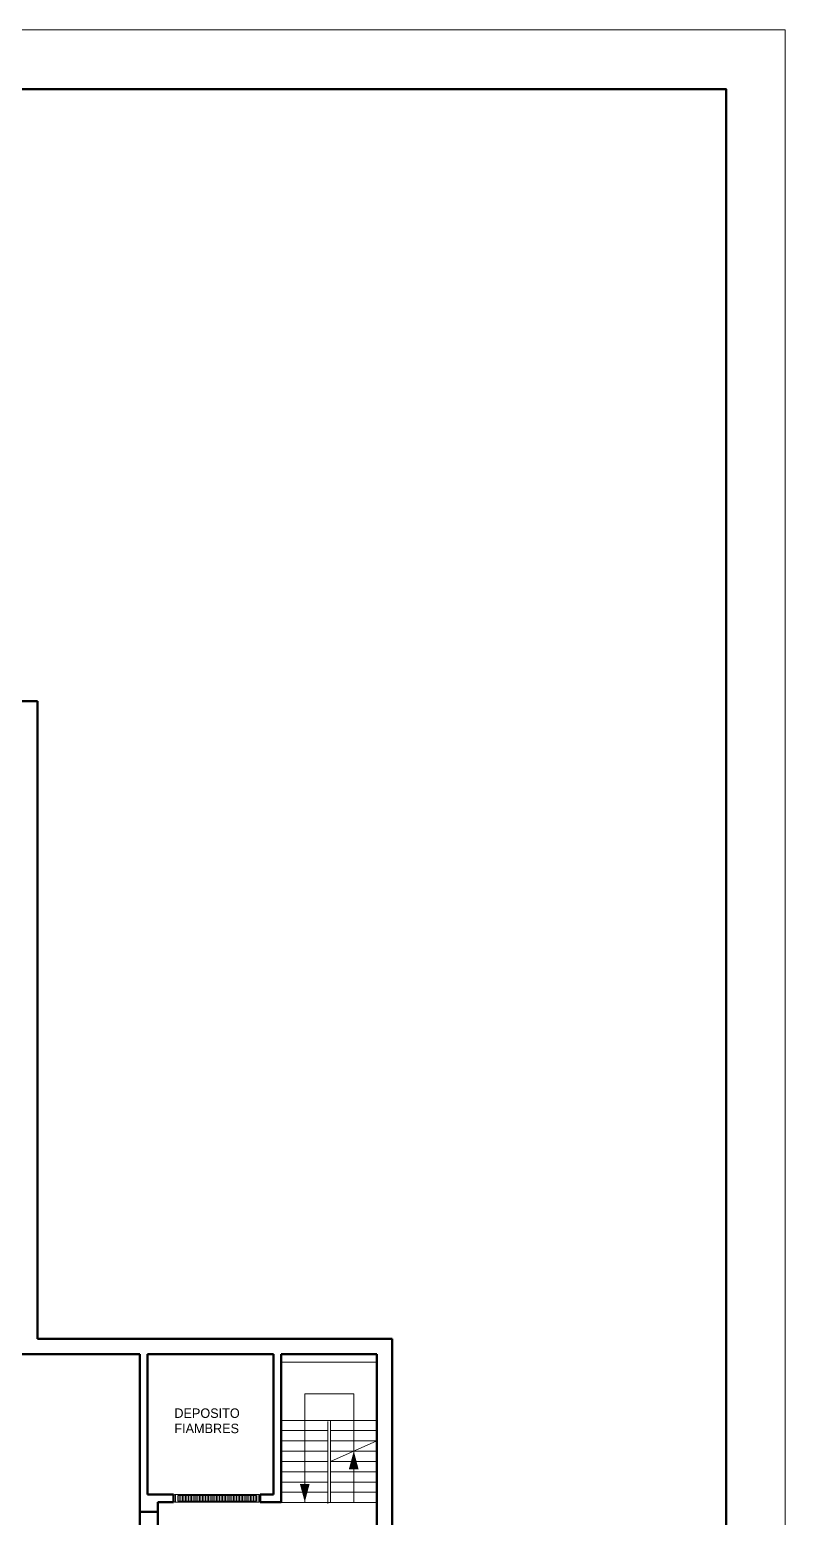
# Model space of a CAD drawing. Header units: metres. Extents: x -5.5 to 74.5, y -93.9 to -36.5.
# Drawn here: x 59.81 to 74.47, y -65.37 to -36.54 of the extents above; entities that cross this region are included whole.
import ezdxf

# ---------------------------------------------------------------- set-up
doc = ezdxf.new("R2010")
doc.units = ezdxf.units.M
doc.header["$LTSCALE"] = 0.508
for name, color, linetype in [('ESTRUCTURA', 7, 'Continuous'), ('MUROS', 7, 'Continuous'), ('ROTULO', 7, 'Continuous'), ('TEXTO', 7, 'Continuous'), ('VARIOS', 7, 'Continuous')]:
    doc.layers.add(name, color=color, linetype=linetype)
doc.styles.add('Futura', font='')
doc.styles.get('Futura').set_extended_font_data('Futura')

# ---------------------------------------------------------------- blocks, each defined once
blk = doc.blocks.new('Group-35')
at = {"color": 0, "linetype": 'Continuous', "lineweight": 5}
blk.add_lwpolyline([(0.04, -0.075), (1.64, -0.075), (1.64, 0.075), (0.04, 0.075)], close=True, dxfattribs=at)
blk = doc.blocks.new('Puerta Secciones')
at = {"color": 0, "linetype": 'Continuous', "lineweight": 20}
for p, q in [((0, 0.06), (0, 0.075)), ((1.68, 0.06), (1.68, 0.075)), ((0, -0.06), (0, -0.075)), ((1.68, -0.06), (1.68, -0.075))]:
    blk.add_line(p, q, dxfattribs=at)
at = {"color": 0, "linetype": 'Continuous', "lineweight": 5}
for p, q in [((0.07, 0.055), (0.07, -0.055)), ((1.6, 0.055), (0.07, 0.055)), ((0.1, 0.055), (0.1, -0.055)), ((0.13, 0.055), (0.13, -0.055)), ((0.16, 0.055), (0.16, -0.055)), ((0.19, 0.055), (0.19, -0.055)), ((0.22, 0.055), (0.22, -0.055)), ((0.25, 0.055), (0.25, -0.055)), ((0.28, 0.055), (0.28, -0.055)), ((0.31, 0.055), (0.31, -0.055)), ((0.34, 0.055), (0.34, -0.055)), ((0.37, 0.055), (0.37, -0.055)), ((0.4, 0.055), (0.4, -0.055)), ((0.43, 0.055), (0.43, -0.055)), ((0.46, 0.055), (0.46, -0.055)), ((0.49, 0.055), (0.49, -0.055)), ((0.52, 0.055), (0.52, -0.055)), ((0.55, 0.055), (0.55, -0.055)), ((0.58, 0.055), (0.58, -0.055)), ((0.61, 0.055), (0.61, -0.055)), ((0.64, 0.055), (0.64, -0.055)), ((0.67, 0.055), (0.67, -0.055)), ((0.7, 0.055), (0.7, -0.055)), ((0.73, 0.055), (0.73, -0.055)), ((0.76, 0.055), (0.76, -0.055)), ((0.79, 0.055), (0.79, -0.055)), ((0.82, 0.055), (0.82, -0.055)), ((0.85, 0.055), (0.85, -0.055)), ((0.88, 0.055), (0.88, -0.055)), ((0.91, 0.055), (0.91, -0.055)), ((0.94, 0.055), (0.94, -0.055)), ((0.97, 0.055), (0.97, -0.055)), ((1, 0.055), (1, -0.055)), ((1.03, 0.055), (1.03, -0.055)), ((1.06, 0.055), (1.06, -0.055)), ((1.09, 0.055), (1.09, -0.055)), ((1.12, 0.055), (1.12, -0.055)), ((1.15, 0.055), (1.15, -0.055)), ((1.18, 0.055), (1.18, -0.055)), ((1.21, 0.055), (1.21, -0.055)), ((1.24, 0.055), (1.24, -0.055)), ((1.27, 0.055), (1.27, -0.055)), ((1.3, 0.055), (1.3, -0.055)), ((1.33, 0.055), (1.33, -0.055)), ((1.36, 0.055), (1.36, -0.055)), ((1.39, 0.055), (1.39, -0.055)), ((1.42, 0.055), (1.42, -0.055)), ((1.45, 0.055), (1.45, -0.055)), ((1.48, 0.055), (1.48, -0.055)), ((1.51, 0.055), (1.51, -0.055)), ((1.54, 0.055), (1.54, -0.055)), ((1.57, 0.055), (1.57, -0.055)), ((1.6, 0.055), (1.6, -0.055)), ((0.07, -0.055), (1.6, -0.055))]:
    blk.add_line(p, q, dxfattribs=at)
at = {"color": 0, "linetype": 'Continuous', "lineweight": 20}
for points in [[(0.04, 0.075), (0.015, 0.075), (0.015, 0.06), (0, 0.06), (0, -0.06), (0.015, -0.06), (0.015, -0.075), (0.04, -0.075)], [(1.64, 0.075), (1.665, 0.075), (1.665, 0.06), (1.68, 0.06), (1.68, -0.06), (1.665, -0.06), (1.665, -0.075), (1.64, -0.075)]]:
    blk.add_lwpolyline(points, close=True, dxfattribs=at)
at = {"color": 0}
blk.add_blockref('Group-35', (0, 0), dxfattribs=at)

msp = doc.modelspace()

# ---------------------------------------------------------------- linework, layer by layer
at = {"layer": 'ESTRUCTURA', "linetype": 'Continuous', "lineweight": 50}
msp.add_lwpolyline([(61.949, -65.265), (62.299, -65.265), (62.299, -66.265), (61.949, -66.265)], close=True, dxfattribs=at)
at = {"layer": 'MUROS', "linetype": 'Continuous', "lineweight": 50}
for p, q in [((55.673, -49.553), (59.964, -49.553)), ((59.964, -49.553), (59.964, -61.91)), ((59.964, -61.91), (66.844, -61.91)), ((66.844, -61.91), (66.844, -68.355)), ((59.664, -62.21), (61.949, -62.21)), ((61.949, -65.076), (61.949, -62.21)), ((62.099, -62.21), (64.544, -62.21)), ((62.099, -64.926), (62.099, -62.21)), ((64.544, -62.21), (64.544, -64.926)), ((64.694, -62.21), (66.544, -62.21)), ((64.694, -62.21), (64.694, -65.076)), ((66.544, -62.21), (66.544, -66.05)), ((61.949, -65.265), (61.949, -64.926)), ((62.3, -64.926), (62.099, -64.926)), ((62.299, -65.265), (62.299, -65.076)), ((62.604, -64.926), (62.3, -64.926)), ((62.604, -65.076), (62.3, -65.076)), ((62.604, -64.926), (62.604, -65.076)), ((64.284, -64.926), (64.284, -65.076)), ((64.544, -64.926), (64.284, -64.926)), ((64.694, -65.076), (64.284, -65.076)), ((62.299, -65.265), (61.949, -65.265))]:
    msp.add_line(p, q, dxfattribs=at)
at = {"layer": 'MUROS', "linetype": 'Continuous', "lineweight": 20}
for p, q in [((64.699, -62.365), (66.544, -62.365)), ((64.699, -63.495), (66.549, -63.495)), ((64.699, -63.685), (65.599, -63.685)), ((65.599, -65.1), (65.599, -63.51)), ((65.649, -65.085), (65.649, -63.495)), ((66.549, -63.685), (65.649, -63.685)), ((64.699, -63.885), (65.599, -63.885)), ((66.549, -63.885), (65.649, -63.885)), ((64.699, -64.085), (65.599, -64.085)), ((64.699, -64.285), (65.599, -64.285)), ((66.549, -64.085), (65.649, -64.085)), ((66.549, -64.285), (65.649, -64.285)), ((64.699, -64.485), (65.599, -64.485)), ((66.549, -64.485), (65.649, -64.485)), ((64.699, -64.685), (65.599, -64.685)), ((66.549, -64.685), (65.649, -64.685)), ((64.699, -64.885), (65.599, -64.885)), ((64.699, -65.085), (66.549, -65.085)), ((66.549, -64.885), (65.649, -64.885))]:
    msp.add_line(p, q, dxfattribs=at)
at = {"layer": 'ROTULO', "linetype": 'Continuous', "lineweight": 20}
msp.add_lwpolyline([(-5.531, -36.54), (74.469, -36.54), (74.469, -93.94), (-5.531, -93.94)], close=True, dxfattribs=at)
at = {"layer": 'ROTULO', "linetype": 'Continuous', "lineweight": 50}
msp.add_lwpolyline([(-4.391, -37.69), (73.319, -37.69), (73.319, -92.8), (-4.391, -92.8)], close=True, dxfattribs=at)
at = {"layer": 'VARIOS', "linetype": 'Continuous', "lineweight": 9}
for p, q in [((66.099, -62.975), (65.149, -62.975)), ((65.149, -62.975), (65.149, -65.075)), ((66.099, -64.085), (66.099, -62.975)), ((65.649, -64.285), (66.549, -63.885)), ((66.099, -64.085), (66.099, -65.085))]:
    msp.add_line(p, q, dxfattribs=at)
at = {"layer": 'VARIOS', "lineweight": 9}
for points in [[(66.099, -64.085), (66.193, -64.438), (66.004, -64.438)], [(65.149, -65.075), (65.054, -64.722), (65.243, -64.722)]]:
    msp.add_solid(points, dxfattribs=at)

# ---------------------------------------------------------------- block references
at = {"layer": 'MUROS', "rotation": 180}
msp.add_blockref('Puerta Secciones', (64.284, -65.001), dxfattribs=at)

# ---------------------------------------------------------------- texts
at = {"layer": 'TEXTO', "insert": (62.619, -63.259), "char_height": 0.1835, "attachment_point": 1, "line_spacing_factor": 0.96736, "style": 'Futura'}
msp.add_mtext('DEPOSITO\\PFIAMBRES', dxfattribs=at)

doc.saveas('drawing.dxf')
